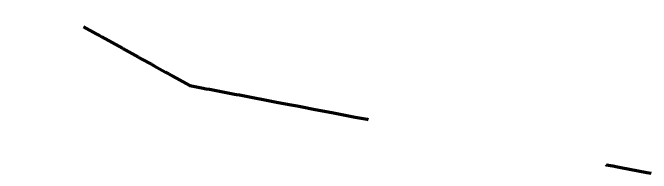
# Model space of a CAD drawing. Header units: metres. Extents: x 599858 to 604937, y 1147506 to 1148114.
# Drawn here: x 602638.3 to 602694.1, y 1147759.9 to 1147773.9 of the extents above; entities that cross this region are included whole.
import ezdxf

# ---------------------------------------------------------------- set-up
doc = ezdxf.new("R2010")
doc.units = ezdxf.units.M
doc.header["$MEASUREMENT"] = 0
doc.linetypes.add('DGN Style 5', pattern=[36.969413, 15.844034, -21.125379])
doc.layers.add('TF_K_RGN_Ledn-_2', color=3, linetype='DGN Style 5', lineweight=70)

msp = doc.modelspace()

# ---------------------------------------------------------------- linework, layer by layer
at = {"layer": 'TF_K_RGN_Ledn-_2', "flags": 128}
for points in [[(602608.08, 1147773.95), (602608.27, 1147773.94), (602608.71, 1147773.93), (602608.94, 1147773.92), (602609.53, 1147773.9), (602610.57, 1147773.87), (602611.78, 1147773.83), (602612.28, 1147773.81), (602612.66, 1147773.8), (602613.37, 1147773.77), (602613.6, 1147773.77), (602614.21, 1147773.74), (602614.97, 1147773.72), (602615.84, 1147773.69), (602615.92, 1147773.69), (602615.94, 1147773.69), (602616.03, 1147773.68), (602616.72, 1147773.66), (602616.99, 1147773.65), (602617.49, 1147773.63), (602618.46, 1147773.6), (602619.37, 1147773.57), (602620.49, 1147773.53), (602620.55, 1147773.53), (602622.34, 1147773.47), (602622.55, 1147773.47), (602623.34, 1147773.44), (602623.51, 1147773.43), (602623.83, 1147773.42), (602624.15, 1147773.41), (602625.59, 1147773.36), (602626.29, 1147773.34), (602626.69, 1147773.33), (602627.32, 1147773.31), (602627.77, 1147773.29), (602627.92, 1147773.29), (602627.97, 1147773.28), (602628.22, 1147773.28), (602628.53, 1147773.26), (602629.09, 1147773.25), (602629.44, 1147773.23), (602629.7, 1147773.23), (602630.17, 1147773.21), (602630.35, 1147773.2), (602631.27, 1147773.17), (602631.58, 1147773.16), (602632.31, 1147773.14), (602632.98, 1147773.12), (602633.26, 1147773.11), (602633.43, 1147773.1), (602633.83, 1147773.09), (602633.84, 1147773.09), (602633.85, 1147773.09), (602634.96, 1147773.05), (602635.42, 1147773.03), (602635.47, 1147773.03), (602636.04, 1147773.01), (602636.25, 1147773.01), (602636.33, 1147773), (602636.51, 1147773), (602637.14, 1147772.98), (602637.41, 1147772.97), (602637.53, 1147772.96), (602637.62, 1147772.96), (602638.49, 1147772.93), (602638.76, 1147772.92), (602639.47, 1147772.9), (602639.57, 1147772.89), (602640.15, 1147772.88), (602640.67, 1147772.86), (602640.72, 1147772.86), (602642.17, 1147772.81), (602642.61, 1147772.79), (602642.84, 1147772.79), (602643.03, 1147772.78), (602643.15, 1147772.78), (602644.18, 1147772.74), (602644.43, 1147772.73), (602644.486471, 1147772.733358)], [(602644.49, 1147772.73), (602645.6, 1147772.12), (602645.89, 1147771.96), (602646.09, 1147771.85), (602647.91, 1147770.84), (602647.92, 1147770.83), (602647.94, 1147770.82), (602649.32, 1147770.06), (602649.61, 1147769.9), (602650.44, 1147769.44), (602650.68, 1147769.31), (602651.41, 1147768.9), (602651.66, 1147768.76), (602651.71, 1147768.73), (602651.95, 1147768.6), (602652.3, 1147768.41), (602653.48, 1147767.75), (602653.800044, 1147767.58114)], [(602653.8, 1147767.58), (602654.82, 1147767.39), (602655.21, 1147767.31), (602655.5, 1147767.26), (602657.68, 1147766.84), (602657.88, 1147766.8), (602658.13, 1147766.76), (602661.5, 1147766.11), (602662.63, 1147765.9), (602663, 1147765.83), (602663.16, 1147765.8), (602663.74, 1147765.69), (602664.45, 1147765.55), (602664.74, 1147765.5), (602666.2, 1147765.22), (602667.5, 1147764.97), (602668.24, 1147764.83), (602669.28, 1147764.63), (602670.07, 1147764.48), (602670.61, 1147764.38), (602670.88, 1147764.33), (602671.71, 1147764.17), (602671.83, 1147764.15), (602671.86, 1147764.14), (602673.04, 1147763.92), (602674.99, 1147763.55), (602675.34, 1147763.48), (602675.57, 1147763.43), (602676.56, 1147763.25), (602677.15, 1147763.13), (602678.31, 1147762.91), (602679.22, 1147762.74), (602681.66, 1147762.28), (602681.86, 1147762.24), (602682.12, 1147762.19), (602682.38, 1147762.14), (602684.89, 1147761.66), (602685.87, 1147761.47), (602687.15, 1147761.23), (602687.2, 1147761.22), (602687.51, 1147761.16), (602688.02, 1147761.07), (602688.27, 1147761.02), (602689.99, 1147760.69), (602690.16, 1147760.66), (602690.73, 1147760.55), (602691.13, 1147760.47), (602691.42, 1147760.42), (602693.71, 1147759.98), (602694.088271, 1147759.91241)]]:
    msp.add_lwpolyline(points, dxfattribs=at)

doc.saveas('drawing.dxf')
